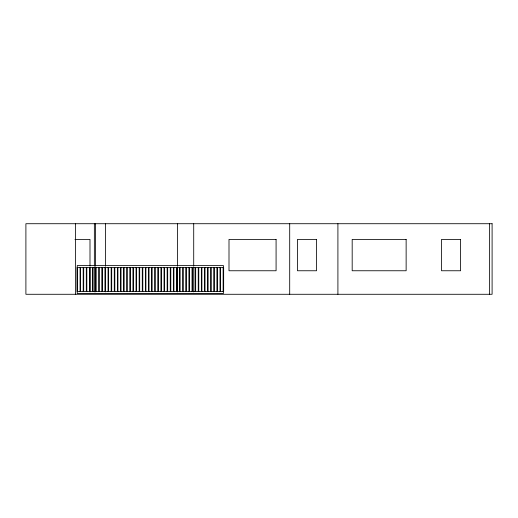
<?xml version="1.0" encoding="UTF-8"?>
<svg xmlns="http://www.w3.org/2000/svg" width="518" height="518" viewBox="0 0 518 518"><rect width="100%" height="100%" fill="white"/><g stroke="black" fill="none" stroke-linecap="round" stroke-linejoin="round"><path stroke-width="0.78" d="M95.519 291.874L95.519 267.819M95.519 266.213L95.519 223.718M74.968 239.4L89.996 239.4L89.996 266.032M489.62 223.718L489.62 294.282M337.911 223.718L337.911 294.282M289.698 223.718L289.698 294.282M223.394 267.625L223.394 265.533L77.234 265.533L77.234 267.625M223.394 291.407L223.394 293.499L77.234 293.499L77.234 291.407M223.135 267.625L223.135 291.407M220.545 267.625L220.545 291.407M220.02 267.625L220.02 291.407M217.437 267.625L217.437 291.407M216.912 267.625L216.912 291.407M214.322 267.625L214.322 291.407M213.804 267.625L213.804 291.407M211.214 267.625L211.214 291.407M210.69 267.625L210.69 291.407M208.106 267.625L208.106 291.407M207.582 267.625L207.582 291.407M204.999 267.625L204.999 291.407M204.474 267.625L204.474 291.407M201.884 267.625L201.884 291.407M201.366 267.625L201.366 291.407M198.776 267.625L198.776 291.407M198.252 267.625L198.252 291.407M195.668 267.625L195.668 291.407M195.144 267.625L195.144 291.407M193.713 223.718L193.713 266.213M193.713 267.819L193.713 291.874M192.554 267.625L192.554 291.407M192.036 267.625L192.036 291.407M189.446 267.625L189.446 291.407M188.921 267.625L188.921 291.407M186.338 267.625L186.338 291.407M185.813 267.625L185.813 291.407M183.23 267.625L183.23 291.407M182.705 267.625L182.705 291.407M180.115 267.625L180.115 291.407M179.597 267.625L179.597 291.407M177.59 223.718L177.59 266.213M177.59 267.819L177.59 291.874M177.007 267.625L177.007 291.407M176.483 267.625L176.483 291.407M173.899 267.625L173.899 291.407M173.375 267.625L173.375 291.407M170.785 267.625L170.785 291.407M170.267 267.625L170.267 291.407M167.677 267.625L167.677 291.407M167.152 267.625L167.152 291.407M164.569 267.625L164.569 291.407M164.044 267.625L164.044 291.407M161.461 267.625L161.461 291.407M160.936 267.625L160.936 291.407M158.346 267.625L158.346 291.407M157.828 267.625L157.828 291.407M155.238 267.625L155.238 291.407M154.714 267.625L154.714 291.407M152.13 267.625L152.13 291.407M151.606 267.625L151.606 291.407M149.016 267.625L149.016 291.407M148.498 267.625L148.498 291.407M145.908 267.625L145.908 291.407M145.383 267.625L145.383 291.407M142.8 267.625L142.8 291.407M142.275 267.625L142.275 291.407M139.692 267.625L139.692 291.407M139.167 267.625L139.167 291.407M136.577 267.625L136.577 291.407M136.059 267.625L136.059 291.407M133.469 267.625L133.469 291.407M132.945 267.625L132.945 291.407M130.361 267.625L130.361 291.407M129.837 267.625L129.837 291.407M127.247 267.625L127.247 291.407M126.729 267.625L126.729 291.407M124.139 267.625L124.139 291.407M123.614 267.625L123.614 291.407M121.031 267.625L121.031 291.407M120.506 267.625L120.506 291.407M117.923 267.625L117.923 291.407M117.398 267.625L117.398 291.407M114.808 267.625L114.808 291.407M114.29 267.625L114.29 291.407M111.7 267.625L111.7 291.407M111.176 267.625L111.176 291.407M108.592 267.625L108.592 291.407M108.068 267.625L108.068 291.407M105.562 223.718L105.562 266.213M105.562 267.819L105.562 291.874M105.478 267.625L105.478 291.407M104.96 267.625L104.96 291.407M102.37 267.625L102.37 291.407M101.845 267.625L101.845 291.407M99.262 267.625L99.262 291.407M98.737 267.625L98.737 291.407M96.154 267.625L96.154 291.407M95.629 267.625L95.629 291.407M94.36 223.718L94.36 266.213M94.36 267.819L94.36 291.874M93.039 267.625L93.039 291.407M92.521 267.625L92.521 291.407M89.996 267.644L89.996 291.861M89.931 267.625L89.931 291.407M89.407 267.625L89.407 291.407M86.823 267.625L86.823 291.407M86.299 267.625L86.299 291.407M83.709 267.625L83.709 291.407M83.191 267.625L83.191 291.407M80.601 267.625L80.601 291.407M80.076 267.625L80.076 291.407M77.493 267.625L77.493 291.407M75.44 223.718L75.44 294.282M492.1 223.718L25.9 223.718L25.9 294.282L492.1 294.282L492.1 223.718M276.081 239.4L229.001 239.4L229.001 270.759L276.081 270.759L276.081 239.4M316.55 239.4L297.461 239.4L297.461 270.759L316.55 270.759L316.55 239.4M406.138 239.4L352.182 239.4L352.182 270.759L406.138 270.759L406.138 239.4M460.606 239.4L441.517 239.4L441.517 270.759L460.606 270.759L460.606 239.4M223.653 267.625L76.968 267.625L76.968 291.407L223.653 291.407L223.653 267.625"/></g></svg>
